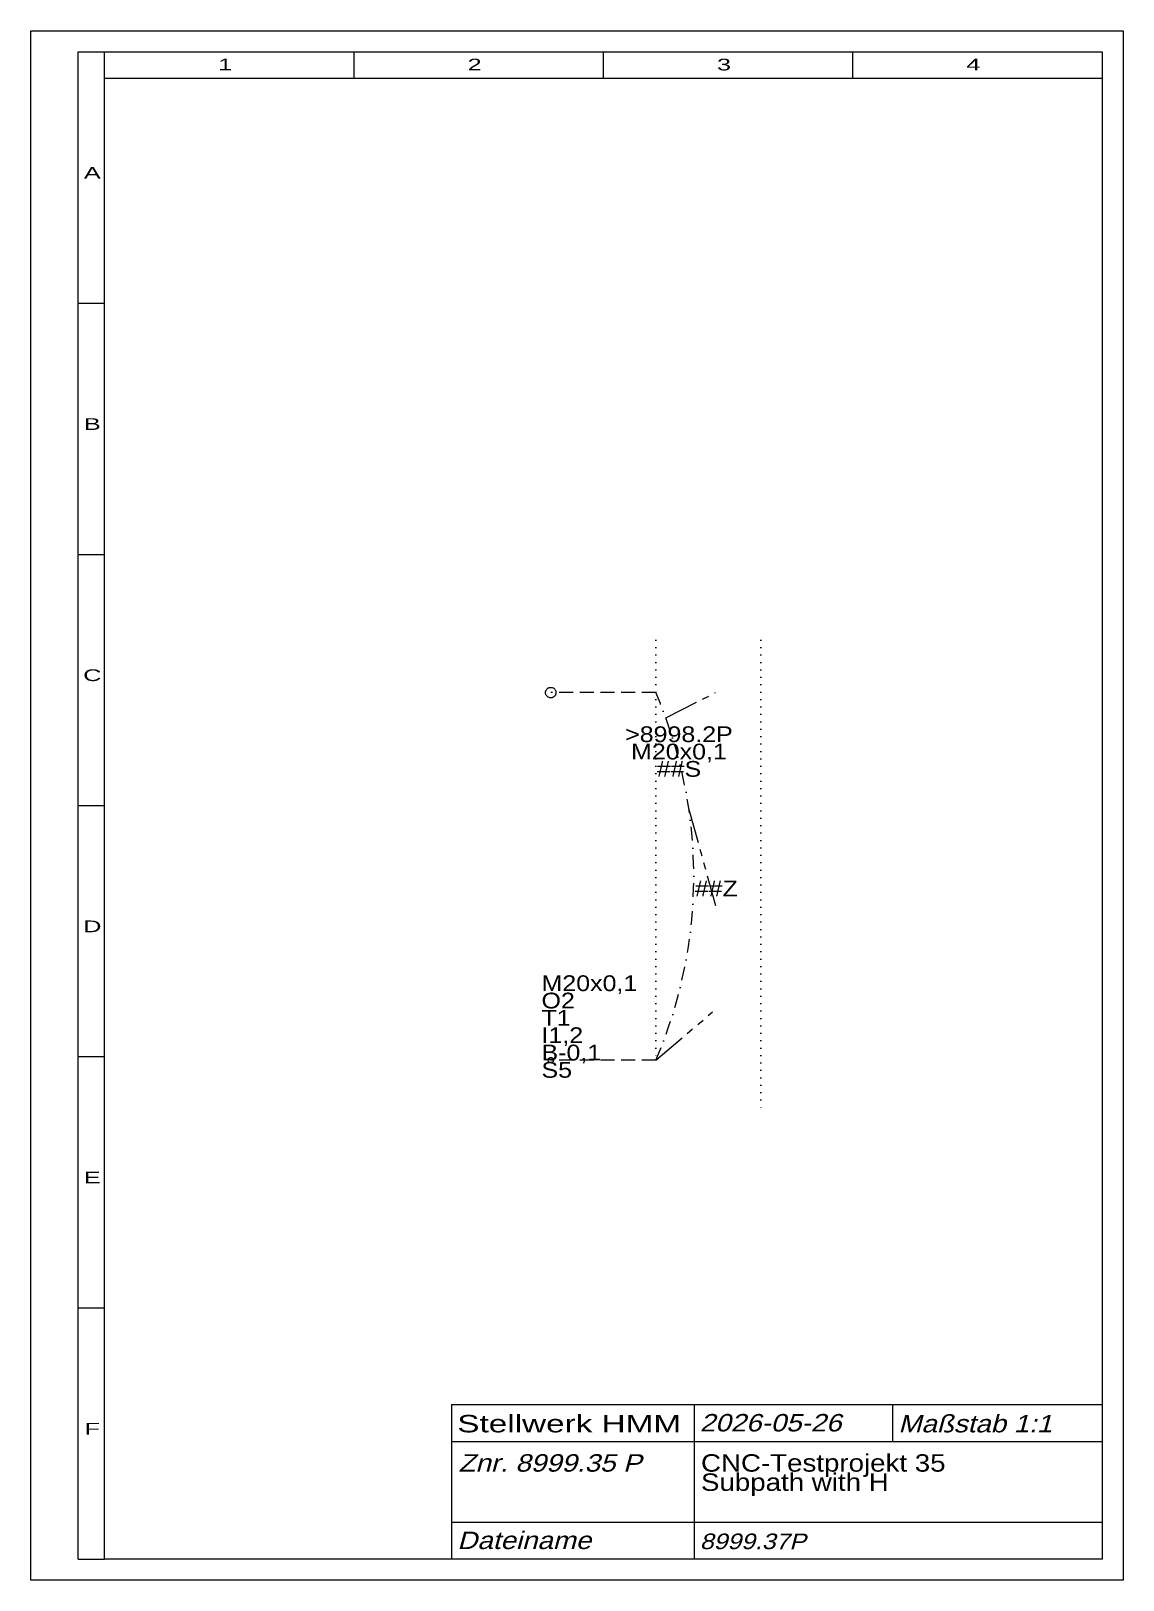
# Model space of a CAD drawing. Extents: x 1 to 209, y 1 to 296.
import ezdxf
from ezdxf.enums import TextEntityAlignment as Align

# ---------------------------------------------------------------- set-up
doc = ezdxf.new("R2010")
doc.units = 0
doc.header["$LTSCALE"] = 5.25
for name, pattern in [('DASHDOT', [1, 0.5, -0.25, 0, -0.25]), ('DASHED', [0.75, 0.5, -0.25]), ('DOT', [0.25, 0, -0.25]), ('PHANTOM', [2.5, 1.25, -0.25, 0.25, -0.25, 0.25, -0.25])]:
    doc.linetypes.add(name, pattern=pattern)
for name, color, linetype, lineweight in [('8998___', 114, 'CONTINUOUS', 0), ('8999_37P', 30, 'CONTINUOUS', 13), ('BESCHRIFTUNG0', 7, 'CONTINUOUS', 25), ('STANDARD', 7, 'CONTINUOUS', 0)]:
    doc.layers.add(name, color=color, linetype=linetype, lineweight=lineweight)
doc.styles.add('Arial', font='arial.ttf')

msp = doc.modelspace()

# ---------------------------------------------------------------- linework, layer by layer
at = {"layer": '8998___', "linetype": 'DOT'}
for p, q in [((120, 180), (120, 100)), ((140, 180), (140, 90))]:
    msp.add_line(p, q, dxfattribs=at)
at = {"layer": '8999_37P', "linetype": 'DASHED'}
for p, q in [((120, 170), (100, 170)), ((120, 100), (100, 100))]:
    msp.add_line(p, q, dxfattribs=at)
at = {"layer": '8999_37P', "linetype": 'PHANTOM'}
for p, q in [((121.9, 165.22), (131.39, 170)), ((126.32, 147.75), (131.39, 129.43)), ((120, 100), (130.84, 109.21))]:
    msp.add_line(p, q, dxfattribs=at)
for centre, radius in [((100, 170), 1), ((100, 100), 0.5)]:
    msp.add_circle(centre, radius, dxfattribs=at)
at = {"layer": '8999_37P', "linetype": 'DASHDOT'}
msp.add_arc((39.06, 135), 88.18, 336.6159, 383.3841, dxfattribs=at)
at = {"layer": 'STANDARD'}
for p, q in [((1, 1), (1, 296)), ((1, 296), (209, 296)), ((209, 296), (209, 1)), ((10, 5), (10, 292)), ((10, 292), (15, 292)), ((15, 292), (205, 292)), ((15, 287), (15, 292)), ((62.5, 292), (62.5, 287)), ((110, 292), (110, 287)), ((157.5, 292), (157.5, 287)), ((205, 292), (205, 287)), ((15, 287), (205, 287)), ((15, 5), (15, 287)), ((205, 287), (205, 5)), ((10, 244.17), (15, 244.17)), ((10, 196.33), (15, 196.33)), ((205, 182.12), (205, 5.12)), ((10, 148.5), (15, 148.5)), ((10, 100.67), (15, 100.67)), ((10, 52.83), (15, 52.83)), ((10, 5), (15, 5)), ((205, 5), (15, 5)), ((209, 1), (1, 1))]:
    msp.add_line(p, q, dxfattribs=at)
at = {"layer": 'STANDARD', "lineweight": 0}
for p, q in [((81.11, 34.4), (205, 34.4)), ((81.11, 34.4), (81.11, 5)), ((127.31, 34.4), (127.31, 5)), ((165.11, 34.4), (165.11, 27.4)), ((81.11, 27.4), (205, 27.4)), ((81.11, 12), (205, 12))]:
    msp.add_line(p, q, dxfattribs=at)

# ---------------------------------------------------------------- texts
at = {"layer": '8999_37P', "style": 'Arial', "width": 1.135122}
msp.add_text('##Z', height=3, dxfattribs=at).set_placement((131.53, 132.68), align=Align.MIDDLE_CENTER)
at = {"layer": '8999_37P', "char_height": 3, "line_spacing_factor": 0.66, "style": 'Arial'}
for s, insert, attachment_point in [('\\W1.135110;>8998.2P\\PM20x0,1\\P##S', (124.42, 158.75), 5), ('\\W1.135090;M20x0,1\\PO2\\PT1\\PI1,2\\PB-0,1\\PS5', (98.24, 96.61), 7)]:
    msp.add_mtext(s, dxfattribs=dict(at, insert=insert, attachment_point=attachment_point))
at = {"layer": 'BESCHRIFTUNG0', "style": 'Arial', "width": 1.365378}
msp.add_text('Stellwerk HMM', height=3.325, dxfattribs=at).set_placement((82.2, 32.44), align=Align.TOP_LEFT)
at = {"layer": 'BESCHRIFTUNG0', "style": 'Arial', "oblique": 15}
for s, height, width, p in [('2026-05-26', 3.325, 1.135137, (128.4, 32.62)), ('Maßstab 1:1', 3.325, 1.134935, (166.2, 32.44)), ('Znr. 8999.35 P', 3.325, 1.134919, (82.42, 24.96)), ('Dateiname', 3.325, 1.135074, (82.2, 10.22)), ('8999.37P', 2.975, 1.134905, (128.4, 9.85))]:
    msp.add_text(s, height=height, dxfattribs=dict(at, width=width)).set_placement(p, align=Align.TOP_LEFT)
at = {"layer": 'BESCHRIFTUNG0', "insert": (128.62, 24.96), "char_height": 3.325, "attachment_point": 1, "line_spacing_factor": 0.66, "style": 'Arial'}
msp.add_mtext('\\W1.134984;CNC-Testprojekt 35\\PSubpath with H', dxfattribs=at)
at = {"layer": 'STANDARD', "style": 'Arial'}
for s, width, p in [('1', 1.547923, (38, 290.72)), ('2', 1.547922, (85.5, 290.72)), ('3', 1.547923, (133, 290.72)), ('4', 1.547923, (180.5, 290.72)), ('A', 1.547987, (12.68, 270.1)), ('B', 1.547987, (12.68, 222.26)), ('C', 1.548103, (12.68, 174.43)), ('D', 1.548104, (12.68, 126.6)), ('E', 1.547987, (12.68, 78.76)), ('F', 1.547769, (12.68, 30.93))]:
    msp.add_text(s, height=2.23, dxfattribs=dict(at, width=width)).set_placement(p, align=Align.TOP_CENTER)

doc.saveas('drawing.dxf')
